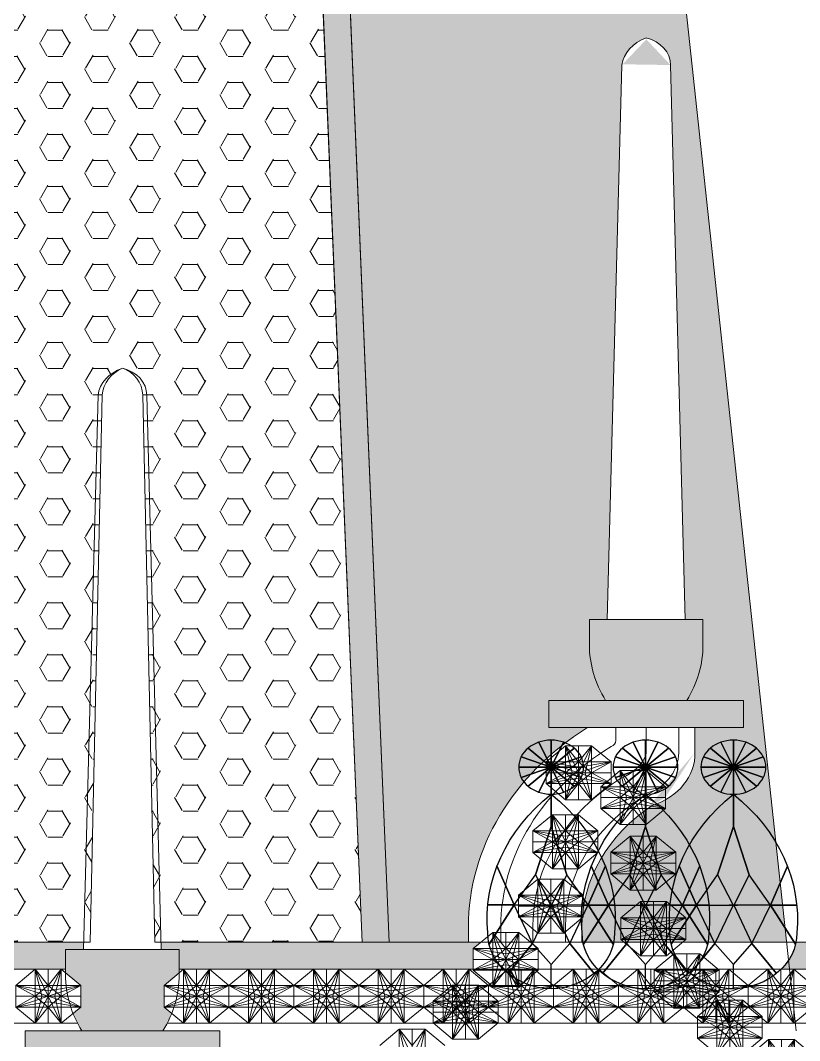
# Model space of a CAD drawing. Header units: inches. Extents: x 193287 to 241687, y 437648 to 550079.
# Drawn here: x 234440.2 to 234512.2, y 465411 to 465505.4 of the extents above; entities that cross this region are included whole.
import ezdxf

# ---------------------------------------------------------------- set-up
doc = ezdxf.new("R2010")
doc.units = ezdxf.units.IN
doc.header["$MEASUREMENT"] = 0
doc.linetypes.add('HIDDEN', pattern=[0.375, 0.25, -0.125])
doc.layers.add('CQ SPOT DETAIL DIMENSION', color=9, linetype='Continuous')
doc.layers.add('E-LITE-FIXT-NORM-CEILING', color=3, linetype='Continuous')

# ---------------------------------------------------------------- blocks, each defined once
blk = doc.blocks.new('CRYSTAL ALMOND')
at = {"color": 4}
for p, q in [((16643.04392548388, 3698.136794871885), (16650.69759413118, 3716.614385522109)), ((16650.69759413117, 3698.136794871885), (16643.04392548387, 3716.614385522109)), ((16650.69759413118, 3716.614385522109), (16643.04392548388, 3698.136794871885)), ((16643.04392548388, 3716.614385522107), (16650.69759413117, 3698.136794871882)), ((16646.87075980753, 3697.375590196999), (16646.87075980753, 3717.375590196996)), ((16646.87075980753, 3717.375590196996), (16646.87075980753, 3697.375590196999)), ((16639.79969199566, 3700.30452238513), (16653.94182761939, 3714.446658008861)), ((16653.94182761939, 3700.30452238513), (16639.79969199566, 3714.446658008861)), ((16653.9418276194, 3714.446658008863), (16639.79969199566, 3700.304522385133)), ((16639.79969199566, 3714.446658008863), (16653.94182761939, 3700.304522385132)), ((16637.63196448241, 3703.548755873348), (16656.10955513264, 3711.202424520648)), ((16656.10955513264, 3703.548755873345), (16637.63196448241, 3711.202424520647)), ((16656.10955513264, 3711.202424520646), (16637.63196448241, 3703.548755873344)), ((16637.63196448241, 3711.202424520648), (16656.10955513264, 3703.548755873346)), ((16636.87075980752, 3707.375590196996), (16656.87075980752, 3707.375590196996)), ((16656.87075980752, 3707.375590196996), (16636.87075980752, 3707.375590196996)), ((16627.19847976042, 3656.410555810113), (16648.12835971581, 3656.41055581011)), ((16666.54303985463, 3656.41055581011), (16645.61315989925, 3656.41055581011))]:
    blk.add_line(p, q, dxfattribs=at)
for points in [[(16646.87075980753, 3625.35748944595), (16646.87075980753, 3634.379865420907), (16641.13501732991, 3642.207152487384), (16635.47711062292, 3656.412236164359), (16630.17234510371, 3670.845049834504), (16635.47711062292, 3656.412236164359), (16642.00545440183, 3667.573356105111), (16646.87075980753, 3685.441208679175), (16646.87075980753, 3697.375590196993), (16646.87075980753, 3685.441208679175), (16642.00545440183, 3667.573356105111), (16646.75373299187, 3656.41055581011), (16641.13501732991, 3642.207152487384), (16633.58700076425, 3631.139002675256), (16641.13501732991, 3642.207152487384), (16635.47711062292, 3656.412236164359), (16627.73279780014, 3641.910013242532), (16635.47711062292, 3656.412236164359), (16627.19847976042, 3656.410555810113), (16646.75373299187, 3656.41055581011)], [(16646.87075980753, 3625.35748944595), (16646.87075980753, 3634.379865420907), (16652.60650228513, 3642.207152487384), (16658.26440899214, 3656.412236164357), (16663.56917451133, 3670.845049834504), (16658.26440899214, 3656.412236164357), (16651.73606521323, 3667.57335610511), (16646.87075980753, 3685.441208679175), (16646.87075980753, 3697.375590196993), (16646.87075980753, 3685.441208679175), (16651.73606521323, 3667.57335610511), (16646.98778662319, 3656.41055581011), (16652.60650228513, 3642.207152487384), (16660.1545188508, 3631.139002675254), (16652.60650228513, 3642.207152487384), (16658.26440899214, 3656.412236164357), (16666.00872181491, 3641.91001324253), (16658.26440899214, 3656.412236164357), (16666.54303985463, 3656.41055581011), (16646.98778662319, 3656.41055581011)]]:
    blk.add_lwpolyline(points, dxfattribs=at)
blk.add_circle((16646.87075980753, 3707.375590196996), 10, dxfattribs=at)
for centre, radius, start, end in [((16690.90522843881, 3651.250802662294), 63.76935355451035, 133.6718501951636, 184.618937128605), ((16602.83629117625, 3651.250802662295), 63.76935355451035, 355.3810628713922, 46.32814980483348), ((16647.91205246385, 3645.901307439538), 20.57019076600424, 179.4032131307408, 267.0983650391007), ((16645.8294671512, 3645.901307439538), 20.57019076600424, 272.9016349608965, 0.5967868692562939)]:
    blk.add_arc(centre, radius, start, end, dxfattribs=at)
blk = doc.blocks.new('OCTAGON')
at = {"color": 4, "lineweight": 0}
for p, q in [((-4.999999999974534, 12.5), (-4.999999999974534, -12.5)), ((-4.999999999978171, 12.49999999999772), (2.54659e-11, 5.000000000000452)), ((-4.999999999974534, 12.49999999999045), (-2.535666767445944, -1.3642e-12)), ((3.27418e-11, 0), (-4.999999999978171, 12.49999999999772)), ((2.54659e-11, 12.5), (2.54659e-11, -12.5)), ((5.000000000029104, 12.50000000000045), (2.91038e-11, 5.000000000000452)), ((2.54659e-11, 0), (5.000000000029104, 12.50000000000045)), ((5.000000000025464, 12.49999999999318), (2.535666767504153, 0)), ((5.000000000025464, 12.5), (5.000000000025464, -12.5)), ((-12.49999999997453, 5), (12.50000000002546, 5)), ((-12.49999999997817, 5.000000000007275), (-4.99999999998181, 0)), ((-12.49999999997089, 5.000000000003636), (2.18279e-11, 2.535666767471411)), ((1.81899e-11, -7.276000000000001e-12), (-12.49999999997817, 5.000000000007275)), ((12.50000000002183, 5.000000000003636), (2.91038e-11, 2.535666767471411)), ((3.27418e-11, -7.276000000000001e-12), (12.5000000000291, 5.000000000007275)), ((12.5000000000291, 5.000000000007275), (5.000000000032742, 0)), ((-12.49999999997453, 0), (12.50000000002546, 0)), ((1.81899e-11, 0), (-12.49999999998181, -5)), ((-4.999999999974534, -12.49999999999045), (-2.535666767445944, 1.3642e-12)), ((3.27418e-11, 0), (-4.999999999978171, -12.49999999999772)), ((2.54659e-11, 0), (5.000000000029104, -12.50000000000045)), ((3.27418e-11, 0), (12.50000000003274, -5)), ((5.000000000025464, -12.49999999999318), (2.535666767504153, 0)), ((-12.49999999998181, -5), (-4.99999999998181, -3.638e-12)), ((-12.49999999997453, -4.999999999996362), (1.81899e-11, -2.535666767478685)), ((12.50000000002546, -4.999999999996362), (3.27418e-11, -2.535666767478685)), ((12.50000000003274, -5), (5.000000000032742, -3.638e-12)), ((-12.49999999997453, -5), (12.50000000002546, -5)), ((-4.999999999978171, -12.49999999999772), (2.54659e-11, -5.000000000000452)), ((5.000000000029104, -12.50000000000045), (2.91038e-11, -5.000000000000452))]:
    blk.add_line(p, q, dxfattribs=at)
for points in [[(-4.999999999974534, 12.5), (5.000000000029104, 12.50000000000045), (12.50000000002546, 5), (12.50000000002546, -5), (5.000000000025464, -12.5), (-4.999999999970896, -12.49999999999954), (-12.49999999997453, -5), (-12.49999999997453, 5), (-4.999999999974534, 12.5)], [(-4.999999999974534, 1.3642e-12), (2.54659e-11, 4.999999999994996), (5.000000000032742, -3.638e-12), (2.54659e-11, -4.999999999994996), (-4.99999999998181, -3.638e-12)]]:
    blk.add_lwpolyline(points, dxfattribs=at)
blk = doc.blocks.new('COLIER5')
at = {"color": 4, "lineweight": 0}
for p, q in [((8546.489579552946, 3573.620221851984), (8552.489579552946, 3579.620221851985)), ((8552.489579552946, 3579.620221851985), (8552.489579552946, 3559.620221851985)), ((8552.489579552946, 3579.620221851985), (8560.489579552948, 3579.620221851985)), ((8552.489579552943, 3579.620221851982), (8556.489579552946, 3573.620221851984)), ((8552.489579552946, 3579.620221851976), (8554.46104613897, 3569.620221851983)), ((8556.489579552952, 3569.620221851984), (8552.489579552943, 3579.620221851982)), ((8556.489579552946, 3579.620221851985), (8556.489579552946, 3559.620221851985)), ((8560.489579552948, 3579.620221851985), (8556.489579552948, 3573.620221851984)), ((8556.489579552946, 3569.620221851984), (8560.489579552948, 3579.620221851985)), ((8560.489579552945, 3579.620221851978), (8558.518112966929, 3569.620221851984)), ((8560.489579552945, 3579.620221851985), (8560.489579552945, 3559.620221851985)), ((8560.489579552948, 3579.620221851985), (8566.489579552946, 3573.620221851984)), ((8546.489579552946, 3573.620221851984), (8566.489579552946, 3573.620221851984)), ((8546.489579552946, 3565.620221851985), (8546.489579552946, 3573.620221851984)), ((8546.489579552943, 3573.620221851989), (8552.489579552941, 3569.620221851984)), ((8546.489579552948, 3573.620221851988), (8556.489579552943, 3571.648755265961)), ((8556.489579552941, 3569.620221851978), (8546.489579552943, 3573.620221851989)), ((8552.489579552946, 3569.620221851985), (8556.489579552946, 3573.62022185198)), ((8566.489579552943, 3573.620221851988), (8556.489579552948, 3571.648755265961)), ((8556.489579552952, 3569.620221851978), (8566.489579552948, 3573.620221851989)), ((8556.489579552946, 3573.62022185198), (8560.48957955295, 3569.620221851983)), ((8566.489579552948, 3573.620221851989), (8560.48957955295, 3569.620221851984)), ((8566.489579552946, 3573.620221851984), (8566.489579552946, 3565.620221851985)), ((8546.489579552946, 3569.620221851984), (8566.489579552946, 3569.620221851984)), ((8546.489579552941, 3565.620221851985), (8552.489579552941, 3569.620221851983)), ((8556.489579552941, 3569.620221851984), (8546.489579552941, 3565.620221851985)), ((8552.489579552946, 3559.620221851992), (8554.46104613897, 3569.620221851985)), ((8556.489579552952, 3569.620221851984), (8552.489579552943, 3559.620221851986)), ((8556.489579552946, 3565.620221851988), (8552.489579552941, 3569.620221851983)), ((8556.489579552946, 3569.620221851984), (8560.489579552948, 3559.620221851985)), ((8556.489579552952, 3569.620221851984), (8566.489579552952, 3565.620221851985)), ((8560.48957955295, 3569.620221851983), (8556.489579552946, 3565.620221851988)), ((8560.489579552945, 3559.62022185199), (8558.518112966929, 3569.620221851984)), ((8566.489579552952, 3565.620221851985), (8560.48957955295, 3569.620221851983)), ((8546.489579552946, 3565.620221851987), (8556.489579552941, 3567.591688438002)), ((8546.489579552946, 3565.620221851985), (8566.489579552946, 3565.620221851985)), ((8552.48957955295, 3559.620221851985), (8546.489579552946, 3565.620221851985)), ((8552.489579552943, 3559.620221851986), (8556.489579552946, 3565.620221851985)), ((8566.489579552946, 3565.620221851987), (8556.489579552952, 3567.591688438002)), ((8560.489579552948, 3559.620221851985), (8556.489579552948, 3565.620221851985)), ((8566.489579552946, 3565.620221851985), (8560.489579552945, 3559.620221851985)), ((8560.489579552945, 3559.620221851985), (8552.48957955295, 3559.620221851985)), ((8542.425610505928, 3548.092956996685), (8548.42561050593, 3554.092956996686)), ((8548.42561050593, 3554.092956996686), (8548.42561050593, 3534.092956996686)), ((8548.42561050593, 3554.092956996686), (8556.425610505934, 3554.092956996686)), ((8548.425610505928, 3554.092956996683), (8552.425610505932, 3548.092956996685)), ((8548.42561050593, 3554.092956996678), (8550.397077091955, 3544.092956996684)), ((8552.425610505938, 3544.092956996685), (8548.425610505928, 3554.092956996683)), ((8552.425610505932, 3554.092956996686), (8552.425610505932, 3534.092956996686)), ((8556.425610505934, 3554.092956996686), (8552.425610505932, 3548.092956996685)), ((8552.425610505932, 3544.092956996685), (8556.425610505934, 3554.092956996686)), ((8556.425610505932, 3554.092956996679), (8554.454143919915, 3544.092956996685)), ((8556.425610505932, 3554.092956996686), (8556.425610505932, 3534.092956996686)), ((8556.425610505934, 3554.092956996686), (8562.425610505932, 3548.092956996685)), ((8542.425610505928, 3548.092956996685), (8562.425610505932, 3548.092956996685)), ((8542.425610505928, 3540.092956996686), (8542.425610505928, 3548.092956996685)), ((8542.425610505928, 3548.092956996691), (8548.425610505928, 3544.092956996685)), ((8542.425610505936, 3548.092956996689), (8552.425610505927, 3546.121490410663)), ((8552.425610505927, 3544.092956996679), (8542.425610505928, 3548.092956996691)), ((8548.42561050593, 3544.092956996685), (8552.425610505932, 3548.092956996681)), ((8562.425610505928, 3548.092956996689), (8552.425610505932, 3546.121490410663)), ((8552.425610505938, 3544.092956996679), (8562.425610505934, 3548.092956996691)), ((8552.425610505932, 3548.092956996681), (8556.425610505938, 3544.092956996684)), ((8562.425610505934, 3548.092956996691), (8556.425610505938, 3544.092956996685)), ((8562.425610505932, 3548.092956996685), (8562.425610505932, 3540.092956996686)), ((8542.425610505928, 3544.092956996685), (8562.425610505932, 3544.092956996685)), ((8542.425610505928, 3540.092956996686), (8548.425610505928, 3544.092956996684)), ((8552.425610505927, 3544.092956996685), (8542.425610505928, 3540.092956996686)), ((8548.42561050593, 3534.092956996693), (8550.397077091955, 3544.092956996685)), ((8552.425610505938, 3544.092956996685), (8548.425610505928, 3534.092956996687)), ((8552.425610505932, 3540.092956996689), (8548.425610505928, 3544.092956996684)), ((8552.425610505932, 3544.092956996685), (8556.425610505934, 3534.092956996686)), ((8552.425610505938, 3544.092956996685), (8562.425610505938, 3540.092956996686)), ((8556.425610505938, 3544.092956996684), (8552.425610505932, 3540.092956996689)), ((8556.425610505932, 3534.092956996691), (8554.454143919915, 3544.092956996685)), ((8562.425610505938, 3540.092956996686), (8556.425610505938, 3544.092956996684)), ((8542.425610505928, 3540.092956996689), (8552.425610505927, 3542.064423582702)), ((8542.425610505928, 3540.092956996686), (8562.425610505932, 3540.092956996686)), ((8548.425610505936, 3534.092956996686), (8542.425610505928, 3540.092956996686)), ((8548.425610505928, 3534.092956996687), (8552.425610505932, 3540.092956996686)), ((8562.425610505932, 3540.092956996689), (8552.425610505938, 3542.064423582702)), ((8556.425610505934, 3534.092956996686), (8552.425610505932, 3540.092956996686)), ((8562.425610505932, 3540.092956996686), (8556.425610505932, 3534.092956996686)), ((8556.425610505932, 3534.092956996686), (8548.425610505936, 3534.092956996686)), ((8543.915146772364, 3530.291927556441), (8537.915146772366, 3524.291927556441)), ((8543.915146772366, 3530.291927556441), (8543.915146772366, 3510.291927556443)), ((8551.915146772364, 3530.291927556441), (8543.915146772364, 3530.291927556441)), ((8543.915146772364, 3530.291927556441), (8547.915146772362, 3524.291927556441)), ((8543.915146772366, 3530.291927556437), (8545.886613358383, 3520.291927556441)), ((8547.915146772366, 3520.291927556441), (8543.915146772364, 3530.291927556441)), ((8547.915146772366, 3530.291927556441), (8547.915146772366, 3510.291927556443)), ((8551.915146772368, 3530.291927556439), (8547.915146772366, 3524.291927556441)), ((8547.91514677236, 3520.291927556441), (8551.915146772368, 3530.291927556439)), ((8551.915146772364, 3530.291927556433), (8549.943680186341, 3520.291927556441)), ((8551.915146772364, 3530.291927556441), (8551.915146772364, 3510.291927556443)), ((8557.915146772364, 3524.291927556441), (8551.915146772364, 3530.291927556441)), ((8557.915146772364, 3524.291927556441), (8537.915146772366, 3524.291927556441)), ((8537.915146772366, 3524.291927556441), (8537.915146772366, 3516.291927556441)), ((8537.915146772364, 3524.291927556447), (8543.91514677236, 3520.291927556441)), ((8537.915146772368, 3524.291927556444), (8547.915146772362, 3522.320460970418)), ((8547.91514677236, 3520.291927556435), (8537.915146772364, 3524.291927556447)), ((8547.915146772366, 3524.291927556439), (8543.91514677236, 3520.291927556439)), ((8557.915146772362, 3524.291927556444), (8547.915146772368, 3522.320460970418)), ((8547.915146772371, 3520.291927556435), (8557.915146772368, 3524.291927556447)), ((8551.915146772364, 3520.291927556443), (8547.915146772366, 3524.291927556439)), ((8557.915146772368, 3524.291927556447), (8551.915146772371, 3520.291927556441)), ((8557.915146772364, 3516.291927556441), (8557.915146772364, 3524.291927556441)), ((8557.915146772364, 3520.291927556441), (8537.915146772366, 3520.291927556441)), ((8537.91514677236, 3516.291927556441), (8543.91514677236, 3520.291927556439)), ((8547.91514677236, 3520.291927556441), (8537.91514677236, 3516.291927556441)), ((8537.915146772366, 3516.291927556445), (8547.91514677236, 3518.263394142458)), ((8543.915146772366, 3510.291927556448), (8545.886613358383, 3520.291927556441)), ((8547.915146772366, 3520.291927556441), (8543.915146772364, 3510.291927556443)), ((8543.91514677236, 3520.291927556439), (8547.915146772366, 3516.291927556448)), ((8547.91514677236, 3520.291927556441), (8551.915146772368, 3510.291927556444)), ((8547.915146772371, 3520.291927556441), (8557.915146772371, 3516.291927556441)), ((8547.915146772366, 3516.291927556448), (8551.915146772371, 3520.291927556439)), ((8557.915146772364, 3516.291927556445), (8547.915146772371, 3518.263394142458)), ((8551.915146772364, 3510.29192755645), (8549.943680186341, 3520.291927556443)), ((8557.915146772371, 3516.291927556441), (8551.915146772371, 3520.291927556439)), ((8557.915146772364, 3516.291927556441), (8537.915146772366, 3516.291927556441)), ((8537.915146772366, 3516.291927556441), (8543.915146772366, 3510.291927556443)), ((8543.915146772364, 3510.291927556443), (8547.915146772362, 3516.291927556441)), ((8551.915146772368, 3510.291927556444), (8547.915146772366, 3516.291927556441)), ((8551.915146772364, 3510.291927556443), (8557.915146772364, 3516.291927556441)), ((8530.025442503393, 3510.578296859068), (8524.025442503395, 3504.578296859068)), ((8530.025442503393, 3510.578296859068), (8530.025442503393, 3490.578296859069)), ((8538.025442503393, 3510.578296859068), (8530.025442503393, 3510.578296859068)), ((8530.025442503393, 3510.578296859068), (8534.02544250339, 3504.578296859068)), ((8530.025442503393, 3510.578296859062), (8531.996909089412, 3500.578296859068)), ((8534.025442503395, 3500.578296859068), (8530.025442503393, 3510.578296859068)), ((8534.025442503395, 3510.578296859068), (8534.025442503395, 3490.578296859069)), ((8538.025442503396, 3510.578296859066), (8534.025442503395, 3504.578296859068)), ((8534.02544250339, 3500.578296859068), (8538.025442503396, 3510.578296859066)), ((8538.025442503393, 3510.578296859061), (8536.05397591737, 3500.578296859067)), ((8538.025442503393, 3510.578296859068), (8538.025442503393, 3490.578296859069)), ((8544.025442503393, 3504.578296859068), (8538.025442503393, 3510.578296859068)), ((8543.915146772366, 3510.291927556443), (8551.915146772364, 3510.291927556443)), ((8544.025442503393, 3504.578296859068), (8524.025442503395, 3504.578296859068)), ((8524.025442503395, 3504.578296859068), (8524.025442503395, 3496.578296859068)), ((8524.025442503393, 3504.578296859075), (8530.025442503393, 3500.578296859068)), ((8524.025442503396, 3504.578296859071), (8534.02544250339, 3502.606830273045)), ((8534.02544250339, 3500.578296859063), (8524.025442503393, 3504.578296859075)), ((8534.025442503395, 3504.578296859064), (8530.025442503393, 3500.578296859065)), ((8544.02544250339, 3504.578296859071), (8534.025442503396, 3502.606830273045)), ((8534.0254425034, 3500.578296859063), (8544.025442503396, 3504.578296859075)), ((8538.025442503393, 3500.57829685907), (8534.025442503395, 3504.578296859064)), ((8544.025442503396, 3504.578296859075), (8538.0254425034, 3500.578296859068)), ((8544.025442503393, 3496.578296859068), (8544.025442503393, 3504.578296859068)), ((8544.025442503393, 3500.578296859068), (8524.025442503395, 3500.578296859068)), ((8524.025442503393, 3496.578296859068), (8530.025442503393, 3500.578296859065)), ((8534.02544250339, 3500.578296859068), (8524.025442503393, 3496.578296859068)), ((8530.025442503393, 3490.578296859074), (8531.996909089412, 3500.578296859068)), ((8534.025442503395, 3500.578296859068), (8530.025442503393, 3490.578296859068)), ((8530.025442503393, 3500.578296859065), (8534.025442503395, 3496.578296859072)), ((8534.02544250339, 3500.578296859068), (8538.025442503396, 3490.57829685907)), ((8534.0254425034, 3500.578296859068), (8544.0254425034, 3496.578296859068)), ((8534.025442503395, 3496.578296859072), (8538.0254425034, 3500.578296859065)), ((8538.025442503393, 3490.578296859077), (8536.05397591737, 3500.57829685907)), ((8544.0254425034, 3496.578296859068), (8538.0254425034, 3500.578296859065)), ((8524.025442503395, 3496.578296859071), (8534.02544250339, 3498.549763445085)), ((8544.025442503393, 3496.578296859068), (8524.025442503395, 3496.578296859068)), ((8524.025442503395, 3496.578296859068), (8530.025442503393, 3490.578296859069)), ((8530.025442503393, 3490.578296859068), (8534.02544250339, 3496.578296859068)), ((8544.025442503393, 3496.578296859071), (8534.0254425034, 3498.549763445085)), ((8538.025442503396, 3490.57829685907), (8534.025442503395, 3496.578296859068)), ((8538.02544250339, 3490.578296859069), (8544.025442503393, 3496.578296859068)), ((8517.676281883683, 3491.096482061291), (8511.676281883687, 3485.096482061293)), ((8517.676281883687, 3491.096482061291), (8517.676281883687, 3471.096482061291)), ((8525.676281883687, 3491.096482061291), (8517.676281883683, 3491.096482061291)), ((8517.676281883683, 3491.096482061291), (8521.676281883683, 3485.096482061293)), ((8517.676281883687, 3491.096482061286), (8519.647748469704, 3481.096482061293)), ((8521.676281883687, 3481.096482061293), (8517.676281883683, 3491.096482061291)), ((8521.676281883687, 3491.096482061291), (8521.676281883687, 3471.096482061291)), ((8525.676281883687, 3491.096482061289), (8521.676281883687, 3485.096482061293)), ((8521.67628188368, 3481.096482061293), (8525.676281883687, 3491.096482061289)), ((8525.676281883687, 3491.096482061283), (8523.704815297664, 3481.09648206129)), ((8525.676281883687, 3491.096482061291), (8525.676281883687, 3471.096482061291)), ((8531.676281883685, 3485.096482061293), (8525.676281883687, 3491.096482061291)), ((8530.025442503393, 3490.578296859069), (8538.02544250339, 3490.578296859069)), ((8531.676281883685, 3485.096482061293), (8511.676281883687, 3485.096482061293)), ((8511.676281883687, 3485.096482061293), (8511.676281883687, 3477.096482061291)), ((8511.676281883685, 3485.096482061297), (8517.676281883681, 3481.096482061293)), ((8511.67628188369, 3485.096482061294), (8521.676281883683, 3483.12501547527)), ((8521.67628188368, 3481.096482061285), (8511.676281883685, 3485.096482061297)), ((8521.676281883687, 3485.096482061287), (8517.676281883681, 3481.096482061289)), ((8531.676281883683, 3485.096482061294), (8521.676281883689, 3483.12501547527)), ((8521.67628188369, 3481.096482061285), (8531.676281883687, 3485.096482061297)), ((8525.676281883687, 3481.096482061293), (8521.676281883687, 3485.096482061287)), ((8531.676281883687, 3485.096482061297), (8525.67628188369, 3481.096482061293)), ((8531.676281883685, 3477.096482061291), (8531.676281883685, 3485.096482061293)), ((8531.676281883685, 3481.096482061293), (8511.676281883687, 3481.096482061293)), ((8511.676281883681, 3477.096482061291), (8517.676281883681, 3481.096482061289)), ((8521.67628188368, 3481.096482061293), (8511.676281883681, 3477.096482061291)), ((8517.676281883687, 3471.096482061297), (8519.647748469704, 3481.096482061293)), ((8521.676281883687, 3481.096482061293), (8517.676281883683, 3471.096482061291)), ((8517.676281883681, 3481.096482061289), (8521.676281883687, 3477.096482061295)), ((8521.67628188368, 3481.096482061293), (8525.676281883687, 3471.096482061295)), ((8521.67628188369, 3481.096482061293), (8531.67628188369, 3477.096482061291)), ((8521.676281883687, 3477.096482061295), (8525.67628188369, 3481.096482061289)), ((8525.676281883687, 3471.096482061299), (8523.704815297664, 3481.096482061293)), ((8531.67628188369, 3477.096482061291), (8525.67628188369, 3481.096482061289)), ((8511.676281883687, 3477.096482061295), (8521.67628188368, 3479.067948647308)), ((8531.676281883685, 3477.096482061291), (8511.676281883687, 3477.096482061291)), ((8511.676281883687, 3477.096482061291), (8517.676281883687, 3471.096482061291)), ((8517.676281883683, 3471.096482061291), (8521.676281883683, 3477.096482061291)), ((8531.676281883685, 3477.096482061295), (8521.67628188369, 3479.067948647308)), ((8525.676281883687, 3471.096482061295), (8521.676281883687, 3477.096482061291)), ((8525.676281883683, 3471.096482061292), (8531.676281883685, 3477.096482061291)), ((8501.234694900357, 3474.737489662619), (8495.234694900359, 3468.737489662619)), ((8501.234694900359, 3474.737489662619), (8501.234694900359, 3454.737489662619)), ((8509.234694900357, 3474.737489662619), (8501.234694900357, 3474.737489662619)), ((8501.234694900357, 3474.737489662619), (8505.234694900355, 3468.737489662619)), ((8501.234694900359, 3474.737489662613), (8503.206161486374, 3464.737489662619)), ((8505.234694900359, 3464.737489662619), (8501.234694900357, 3474.737489662619)), ((8505.234694900359, 3474.737489662619), (8505.234694900359, 3454.737489662619)), ((8509.234694900357, 3474.737489662617), (8505.234694900359, 3468.737489662619)), ((8505.234694900351, 3464.737489662619), (8509.234694900357, 3474.737489662617)), ((8509.234694900357, 3474.737489662611), (8507.263228314336, 3464.737489662618)), ((8509.234694900357, 3474.737489662619), (8509.234694900357, 3454.737489662619)), ((8515.234694900355, 3468.737489662619), (8509.234694900357, 3474.737489662619)), ((8517.676281883687, 3471.096482061291), (8525.676281883683, 3471.096482061292))]:
    blk.add_line(p, q, dxfattribs=at)
blk = doc.blocks.new('COLIER4')
at = {"color": 4, "lineweight": 0}
for p, q in [((8122.635369488113, 3313.727968507738), (8116.635369488116, 3307.727968507737)), ((8122.635369488116, 3313.727968507737), (8122.635369488116, 3293.727968507738)), ((8130.635369488116, 3313.727968507737), (8122.635369488113, 3313.727968507738)), ((8122.635369488113, 3313.727968507738), (8126.635369488113, 3307.727968507737)), ((8122.635369488116, 3313.727968507732), (8124.606836074135, 3303.727968507737)), ((8126.635369488117, 3303.727968507737), (8122.635369488113, 3313.727968507738)), ((8126.635369488117, 3313.727968507737), (8126.635369488117, 3293.727968507738)), ((8130.635369488119, 3313.727968507735), (8126.635369488117, 3307.727968507737)), ((8126.635369488112, 3303.727968507737), (8130.635369488119, 3313.727968507735)), ((8130.635369488116, 3313.72796850773), (8128.663902902094, 3303.727968507736)), ((8130.635369488116, 3313.727968507737), (8130.635369488116, 3293.727968507738)), ((8136.635369488116, 3307.727968507737), (8130.635369488116, 3313.727968507737)), ((8136.635369488116, 3307.727968507737), (8116.635369488116, 3307.727968507737)), ((8116.635369488116, 3307.727968507737), (8116.635369488116, 3299.727968507738)), ((8116.635369488113, 3307.727968507743), (8122.635369488113, 3303.727968507737)), ((8116.63536948812, 3307.72796850774), (8126.635369488113, 3305.756501921714)), ((8126.635369488112, 3303.727968507732), (8116.635369488113, 3307.727968507743)), ((8126.635369488117, 3307.727968507734), (8122.635369488113, 3303.727968507735)), ((8136.635369488114, 3307.72796850774), (8126.63536948812, 3305.756501921714)), ((8126.635369488123, 3303.727968507732), (8136.63536948812, 3307.727968507743)), ((8130.635369488116, 3303.72796850774), (8126.635369488117, 3307.727968507734)), ((8136.63536948812, 3307.727968507743), (8130.635369488123, 3303.727968507737)), ((8136.635369488116, 3299.727968507738), (8136.635369488116, 3307.727968507737)), ((8136.635369488116, 3303.727968507737), (8116.635369488116, 3303.727968507737)), ((8116.635369488113, 3299.727968507738), (8122.635369488113, 3303.727968507735)), ((8126.635369488112, 3303.727968507737), (8116.635369488113, 3299.727968507738)), ((8116.635369488116, 3299.727968507741), (8126.635369488112, 3301.699435093754)), ((8122.635369488116, 3293.727968507744), (8124.606836074135, 3303.727968507737)), ((8126.635369488117, 3303.727968507737), (8122.635369488113, 3293.727968507737)), ((8122.635369488113, 3303.727968507735), (8126.635369488117, 3299.727968507741)), ((8126.635369488112, 3303.727968507737), (8130.635369488119, 3293.72796850774)), ((8126.635369488123, 3303.727968507737), (8136.635369488123, 3299.727968507738)), ((8126.635369488117, 3299.727968507741), (8130.635369488123, 3303.727968507735)), ((8136.635369488116, 3299.727968507741), (8126.635369488123, 3301.699435093754)), ((8130.635369488116, 3293.727968507746), (8128.663902902094, 3303.72796850774)), ((8136.635369488123, 3299.727968507738), (8130.635369488123, 3303.727968507735)), ((8136.635369488116, 3299.727968507738), (8116.635369488116, 3299.727968507738)), ((8116.635369488116, 3299.727968507738), (8122.635369488116, 3293.727968507738)), ((8122.635369488113, 3293.727968507737), (8126.635369488113, 3299.727968507737)), ((8130.635369488119, 3293.72796850774), (8126.635369488117, 3299.727968507737)), ((8130.635369488114, 3293.727968507738), (8136.635369488116, 3299.727968507738)), ((8122.635369488116, 3293.727968507738), (8130.635369488114, 3293.727968507738)), ((8119.507125325277, 3289.505051814184), (8113.507125325281, 3283.505051814183)), ((8119.507125325284, 3289.505051814183), (8119.507125325284, 3269.505051814184)), ((8127.507125325282, 3289.505051814183), (8119.507125325277, 3289.505051814184)), ((8119.507125325277, 3289.505051814184), (8123.50712532528, 3283.505051814183)), ((8119.507125325284, 3289.505051814177), (8121.478591911296, 3279.505051814183)), ((8123.507125325282, 3279.505051814183), (8119.507125325277, 3289.505051814184)), ((8123.507125325282, 3289.505051814183), (8123.507125325282, 3269.505051814184)), ((8127.507125325285, 3289.505051814181), (8123.507125325282, 3283.505051814183)), ((8123.507125325274, 3279.505051814183), (8127.507125325285, 3289.505051814181)), ((8127.507125325282, 3289.505051814175), (8125.535658739259, 3279.505051814183)), ((8127.507125325282, 3289.505051814183), (8127.507125325282, 3269.505051814184)), ((8133.507125325282, 3283.505051814183), (8127.507125325282, 3289.505051814183)), ((8133.507125325282, 3283.505051814183), (8113.507125325281, 3283.505051814183)), ((8113.507125325281, 3283.505051814183), (8113.507125325281, 3275.505051814184)), ((8113.507125325281, 3283.505051814189), (8119.507125325275, 3279.505051814183)), ((8113.507125325285, 3283.505051814187), (8123.50712532528, 3281.533585228161)), ((8123.507125325274, 3279.505051814178), (8113.507125325281, 3283.505051814189)), ((8123.507125325282, 3283.505051814179), (8119.507125325275, 3279.505051814182)), ((8133.507125325278, 3283.505051814187), (8123.507125325285, 3281.533585228161)), ((8123.507125325287, 3279.505051814178), (8133.507125325285, 3283.505051814189)), ((8127.507125325282, 3279.505051814184), (8123.507125325282, 3283.505051814179)), ((8133.507125325285, 3283.505051814189), (8127.507125325287, 3279.505051814183)), ((8133.507125325282, 3275.505051814184), (8133.507125325282, 3283.505051814183)), ((8133.507125325282, 3279.505051814183), (8113.507125325281, 3279.505051814183)), ((8113.507125325275, 3275.505051814184), (8119.507125325275, 3279.505051814182)), ((8123.507125325274, 3279.505051814183), (8113.507125325275, 3275.505051814184)), ((8119.507125325284, 3269.505051814189), (8121.478591911296, 3279.505051814183)), ((8123.507125325282, 3279.505051814183), (8119.507125325277, 3269.505051814184)), ((8119.507125325275, 3279.505051814182), (8123.507125325282, 3275.505051814189)), ((8123.507125325274, 3279.505051814183), (8127.507125325285, 3269.505051814185)), ((8123.507125325287, 3279.505051814183), (8133.507125325287, 3275.505051814184)), ((8123.507125325282, 3275.505051814189), (8127.507125325287, 3279.505051814182)), ((8127.507125325282, 3269.505051814192), (8125.535658739259, 3279.505051814184)), ((8133.507125325287, 3275.505051814184), (8127.507125325287, 3279.505051814182)), ((8113.507125325281, 3275.505051814187), (8123.507125325274, 3277.476518400201)), ((8133.507125325282, 3275.505051814187), (8123.507125325287, 3277.476518400201)), ((8133.507125325282, 3275.505051814184), (8113.507125325281, 3275.505051814184)), ((8113.507125325281, 3275.505051814184), (8119.507125325284, 3269.505051814184)), ((8119.507125325277, 3269.505051814184), (8123.50712532528, 3275.505051814184)), ((8127.507125325285, 3269.505051814185), (8123.507125325282, 3275.505051814184)), ((8127.507125325278, 3269.505051814184), (8133.507125325282, 3275.505051814184)), ((8119.507125325284, 3269.505051814184), (8127.507125325278, 3269.505051814184)), ((8116.386729064027, 3265.276728678718), (8110.386729064029, 3259.276728678719)), ((8116.386729064029, 3265.276728678717), (8116.386729064029, 3245.27672867872)), ((8124.386729064031, 3265.276728678717), (8116.386729064027, 3265.276728678718)), ((8116.386729064027, 3265.276728678718), (8120.386729064028, 3259.276728678719)), ((8116.386729064029, 3265.276728678712), (8118.358195650047, 3255.276728678719)), ((8120.386729064032, 3255.276728678719), (8116.386729064027, 3265.276728678718)), ((8120.386729064032, 3265.276728678717), (8120.386729064032, 3245.27672867872)), ((8124.386729064033, 3265.276728678716), (8120.386729064032, 3259.276728678719)), ((8120.386729064025, 3255.276728678719), (8124.386729064033, 3265.276728678716)), ((8124.386729064031, 3265.27672867871), (8122.415262478009, 3255.276728678719)), ((8124.386729064031, 3265.276728678717), (8124.386729064031, 3245.27672867872)), ((8130.386729064031, 3259.276728678719), (8124.386729064031, 3265.276728678717)), ((8130.386729064031, 3259.276728678719), (8110.386729064029, 3259.276728678719)), ((8110.386729064029, 3259.276728678719), (8110.386729064029, 3251.276728678719)), ((8110.386729064028, 3259.276728678724), (8116.386729064025, 3255.276728678719)), ((8110.386729064035, 3259.276728678721), (8120.386729064028, 3257.305262092695)), ((8120.386729064025, 3255.276728678712), (8110.386729064028, 3259.276728678724)), ((8120.386729064032, 3259.276728678714), (8116.386729064025, 3255.276728678715)), ((8130.386729064028, 3259.276728678721), (8120.386729064033, 3257.305262092695)), ((8120.386729064035, 3255.276728678712), (8130.386729064033, 3259.276728678724)), ((8124.386729064031, 3255.276728678719), (8120.386729064032, 3259.276728678714)), ((8130.386729064033, 3259.276728678724), (8124.386729064036, 3255.276728678719)), ((8130.386729064031, 3251.276728678719), (8130.386729064031, 3259.276728678719)), ((8130.386729064031, 3255.276728678719), (8110.386729064029, 3255.276728678719)), ((8110.386729064025, 3251.276728678719), (8116.386729064025, 3255.276728678715)), ((8120.386729064025, 3255.276728678719), (8110.386729064025, 3251.276728678719)), ((8116.386729064029, 3245.276728678724), (8118.358195650047, 3255.276728678719)), ((8120.386729064032, 3255.276728678719), (8116.386729064027, 3245.27672867872)), ((8116.386729064025, 3255.276728678715), (8120.386729064032, 3251.276728678722)), ((8120.386729064025, 3255.276728678719), (8124.386729064033, 3245.27672867872)), ((8120.386729064035, 3255.276728678719), (8130.386729064036, 3251.276728678719)), ((8120.386729064032, 3251.276728678722), (8124.386729064036, 3255.276728678715)), ((8124.386729064031, 3245.276728678727), (8122.415262478009, 3255.276728678719)), ((8130.386729064036, 3251.276728678719), (8124.386729064036, 3255.276728678715)), ((8110.386729064029, 3251.276728678721), (8120.386729064025, 3253.248195264735)), ((8130.386729064031, 3251.276728678719), (8110.386729064029, 3251.276728678719)), ((8110.386729064029, 3251.276728678719), (8116.386729064029, 3245.27672867872)), ((8116.386729064027, 3245.27672867872), (8120.386729064028, 3251.276728678719)), ((8130.386729064031, 3251.276728678721), (8120.386729064035, 3253.248195264735)), ((8124.386729064033, 3245.27672867872), (8120.386729064032, 3251.276728678719)), ((8124.386729064028, 3245.27672867872), (8130.386729064031, 3251.276728678719)), ((8106.134290010022, 3245.930463578186), (8100.134290010024, 3239.930463578185)), ((8106.134290010024, 3245.930463578186), (8106.134290010024, 3225.930463578187)), ((8114.134290010024, 3245.930463578186), (8106.134290010022, 3245.930463578186)), ((8106.134290010022, 3245.930463578186), (8110.134290010021, 3239.930463578186)), ((8106.134290010024, 3245.93046357818), (8108.105756596041, 3235.930463578186)), ((8110.134290010024, 3235.930463578186), (8106.134290010022, 3245.930463578186)), ((8110.134290010024, 3245.930463578186), (8110.134290010024, 3225.930463578187)), ((8114.134290010025, 3245.930463578183), (8110.134290010024, 3239.930463578186)), ((8110.134290010018, 3235.930463578186), (8114.134290010025, 3245.930463578183)), ((8114.134290010024, 3245.930463578178), (8112.162823424001, 3235.930463578185)), ((8114.134290010024, 3245.930463578186), (8114.134290010024, 3225.930463578187)), ((8120.134290010024, 3239.930463578185), (8114.134290010024, 3245.930463578186)), ((8116.386729064029, 3245.27672867872), (8124.386729064028, 3245.27672867872)), ((8120.134290010024, 3239.930463578185), (8100.134290010024, 3239.930463578185)), ((8100.134290010024, 3239.930463578185), (8100.134290010024, 3231.930463578186)), ((8100.134290010021, 3239.930463578192), (8106.134290010016, 3235.930463578186)), ((8100.134290010027, 3239.930463578189), (8110.134290010021, 3237.958996992163)), ((8110.134290010018, 3235.93046357818), (8100.134290010021, 3239.930463578192)), ((8110.134290010024, 3239.930463578182), (8106.134290010016, 3235.930463578184)), ((8120.134290010021, 3239.930463578189), (8110.134290010028, 3237.958996992163)), ((8110.134290010028, 3235.93046357818), (8120.134290010025, 3239.930463578192)), ((8114.134290010024, 3235.930463578188), (8110.134290010024, 3239.930463578182)), ((8120.134290010025, 3239.930463578192), (8114.134290010029, 3235.930463578186)), ((8120.134290010024, 3231.930463578186), (8120.134290010024, 3239.930463578185)), ((8120.134290010024, 3235.930463578186), (8100.134290010024, 3235.930463578186)), ((8100.134290010016, 3231.930463578186), (8106.134290010016, 3235.930463578184)), ((8110.134290010018, 3235.930463578186), (8100.134290010016, 3231.930463578186)), ((8106.134290010024, 3225.930463578193), (8108.105756596041, 3235.930463578186)), ((8110.134290010024, 3235.930463578186), (8106.134290010022, 3225.930463578186)), ((8106.134290010016, 3235.930463578184), (8110.134290010024, 3231.930463578191)), ((8110.134290010018, 3235.930463578186), (8114.134290010025, 3225.930463578188)), ((8110.134290010028, 3235.930463578186), (8120.134290010028, 3231.930463578186)), ((8110.134290010024, 3231.930463578191), (8114.134290010029, 3235.930463578184)), ((8114.134290010024, 3225.930463578194), (8112.162823424001, 3235.930463578188)), ((8120.134290010028, 3231.930463578186), (8114.134290010029, 3235.930463578184)), ((8100.134290010024, 3231.930463578189), (8110.134290010018, 3233.901930164203)), ((8120.134290010024, 3231.930463578186), (8100.134290010024, 3231.930463578186)), ((8100.134290010024, 3231.930463578186), (8106.134290010024, 3225.930463578187)), ((8106.134290010022, 3225.930463578186), (8110.134290010021, 3231.930463578186)), ((8120.134290010024, 3231.930463578189), (8110.134290010028, 3233.901930164203)), ((8114.134290010025, 3225.930463578188), (8110.134290010024, 3231.930463578186)), ((8114.13429001002, 3225.930463578187), (8120.134290010024, 3231.930463578186)), ((8092.845238180171, 3228.79398586225), (8086.845238180172, 3222.793985862251)), ((8092.845238180172, 3228.79398586225), (8092.845238180172, 3208.79398586225)), ((8100.845238180174, 3228.79398586225), (8092.845238180171, 3228.79398586225)), ((8092.845238180171, 3228.79398586225), (8096.845238180171, 3222.793985862251)), ((8092.845238180172, 3228.793985862245), (8094.81670476619, 3218.793985862251)), ((8096.845238180174, 3218.793985862251), (8092.845238180171, 3228.79398586225)), ((8096.845238180174, 3228.79398586225), (8096.845238180174, 3208.79398586225)), ((8100.845238180174, 3228.793985862248), (8096.845238180174, 3222.793985862251)), ((8096.845238180167, 3218.793985862251), (8100.845238180174, 3228.793985862248)), ((8100.845238180174, 3228.793985862242), (8098.873771594151, 3218.793985862249)), ((8100.845238180174, 3228.79398586225), (8100.845238180174, 3208.79398586225)), ((8106.845238180174, 3222.793985862251), (8100.845238180174, 3228.79398586225)), ((8106.134290010024, 3225.930463578187), (8114.13429001002, 3225.930463578187)), ((8106.845238180174, 3222.793985862251), (8086.845238180172, 3222.793985862251)), ((8086.845238180172, 3222.793985862251), (8086.845238180172, 3214.793985862251)), ((8086.845238180171, 3222.793985862256), (8092.845238180167, 3218.793985862251)), ((8086.845238180175, 3222.793985862253), (8096.845238180171, 3220.822519276228)), ((8096.845238180167, 3218.793985862244), (8086.845238180171, 3222.793985862256)), ((8096.845238180174, 3222.793985862246), (8092.845238180167, 3218.793985862248)), ((8106.845238180171, 3222.793985862253), (8096.845238180177, 3220.822519276228)), ((8096.84523818018, 3218.793985862244), (8106.845238180174, 3222.793985862256)), ((8100.845238180174, 3218.793985862252), (8096.845238180174, 3222.793985862246)), ((8106.845238180174, 3222.793985862256), (8100.84523818018, 3218.793985862251)), ((8106.845238180174, 3214.793985862251), (8106.845238180174, 3222.793985862251)), ((8106.845238180174, 3218.793985862251), (8086.845238180172, 3218.793985862251)), ((8086.845238180167, 3214.793985862251), (8092.845238180167, 3218.793985862248)), ((8096.845238180167, 3218.793985862251), (8086.845238180167, 3214.793985862251)), ((8086.845238180172, 3214.793985862254), (8096.845238180167, 3216.765452448267)), ((8092.845238180172, 3208.793985862256), (8094.81670476619, 3218.793985862251)), ((8096.845238180174, 3218.793985862251), (8092.845238180171, 3208.79398586225)), ((8092.845238180167, 3218.793985862248), (8096.845238180174, 3214.793985862254)), ((8096.845238180167, 3218.793985862251), (8100.845238180174, 3208.793985862253)), ((8096.84523818018, 3218.793985862251), (8106.845238180181, 3214.793985862251)), ((8096.845238180174, 3214.793985862254), (8100.84523818018, 3218.793985862248)), ((8106.845238180174, 3214.793985862254), (8096.84523818018, 3216.765452448267)), ((8100.845238180174, 3208.793985862259), (8098.873771594151, 3218.793985862252)), ((8106.845238180181, 3214.793985862251), (8100.84523818018, 3218.793985862248)), ((8076.912467266254, 3214.241767172228), (8070.912467266258, 3208.241767172228)), ((8076.912467266257, 3214.241767172227), (8076.912467266257, 3194.241767172228)), ((8084.912467266256, 3214.241767172227), (8076.912467266254, 3214.241767172228)), ((8076.912467266254, 3214.241767172228), (8080.912467266253, 3208.241767172228)), ((8076.912467266257, 3214.241767172222), (8078.883933852273, 3204.241767172228)), ((8080.912467266257, 3204.241767172228), (8076.912467266254, 3214.241767172228)), ((8080.912467266257, 3214.241767172227), (8080.912467266257, 3194.241767172228)), ((8084.91246726626, 3214.241767172226), (8080.912467266257, 3208.241767172228)), ((8080.91246726625, 3204.241767172228), (8084.91246726626, 3214.241767172226)), ((8084.912467266256, 3214.24176717222), (8082.941000680235, 3204.241767172228)), ((8084.912467266256, 3214.241767172227), (8084.912467266256, 3194.241767172228)), ((8090.912467266257, 3208.241767172228), (8084.912467266256, 3214.241767172227)), ((8106.845238180174, 3214.793985862251), (8086.845238180172, 3214.793985862251)), ((8086.845238180172, 3214.793985862251), (8092.845238180172, 3208.79398586225)), ((8092.845238180171, 3208.79398586225), (8096.845238180171, 3214.793985862251)), ((8100.845238180174, 3208.793985862253), (8096.845238180174, 3214.793985862251)), ((8100.845238180171, 3208.79398586225), (8106.845238180174, 3214.793985862251))]:
    blk.add_line(p, q, dxfattribs=at)
blk = doc.blocks.new('CH20')
h = blk.add_hatch(color=2)
h.set_gradient(color1=(255, 255, 0), color2=(168, 168, 0), one_color=1, tint=0.3300000131130219, name='INVCYLINDER')
h.paths.add_polyline_path([(178.8807625113659, 112.8096716534692), (178.8807625113659, 122.1190714952881), (143.8807625113659, 122.1190714952881), (143.8807625113659, 112.8096716534692, 0.1191135062647857), (148.8807625113659, 92.11907149528996), (173.8807625113659, 92.11907149528996, 0.1191135062647769)])
h = blk.add_hatch(color=2)
h.set_gradient(color1=(255, 255, 0), color2=(168, 168, 0), one_color=1, tint=0.3300000131130219, name='INVCYLINDER')
h.paths.add_polyline_path([(191.3807625113659, 92.11907149528817), (131.3807625113659, 92.11907149528817), (131.3807625113659, 82.11907149528815), (191.3807625113659, 82.11907149528815)])
h = blk.add_hatch(color=2)
h.set_gradient(color1=(255, 255, 0), color2=(168, 168, 0), one_color=1, tint=0.3300000131130219, name='INVCYLINDER')
h.paths.add_polyline_path([(-17.5, 0), (-11.99923204915103, 0), (-11.9385812835826, 2.763986989819386), (-88.61722717653902, 2.763986989819386), (-113.0255145111805, 2.763986989819386, -0.136206213101008), (-117.6153385878097, -7.236013010180613), (-17.5, -7.236013010180613)])
h.paths.add_polyline_path([(-207.7023148112858, 2.763986989819386), (-245.5656819938267, 2.763986989819386), (-246.6442761546095, -7.236013010138777), (-238.8363611036948, -7.236013010140593), (-203.1124907346821, -7.236013010146053, -0.136206213100456)])
h.paths.add_polyline_path([(-245.5656819938231, 2.763986989819386), (-266.5860675140393, 2.763986989819386), (-266.5254167484745, 0), (-261.0246487976255, 0), (-261.0246487976255, -7.236013010180613), (-246.6442761546095, -7.236013010180613)])
h.paths.add_polyline_path([(-296.0246487976256, 0), (-290.5238808467693, 0), (-290.4632093733308, 2.763986989819386), (-332.8363611036912, 2.763986989819386), (-332.8363611036948, -7.236013010180613), (-296.0246487976219, -7.236013010180613)])
h.paths.add_polyline_path([(108.0986682499497, 0.3896961114660371), (110.472959128303, 2.763986989819386), (11.93856057570883, 2.763986989819386), (11.99923204914739, 0), (17.5, 0), (17.5, -7.236013010180613), (108.0986682499497, -7.236013010180613)])
h = blk.add_hatch(color=2)
h.set_gradient(color1=(255, 255, 0), color2=(168, 168, 0), one_color=1, tint=0.3300000131130219, name='INVCYLINDER')
h.paths.add_polyline_path([(12.8363611036948, -13.23601301014059), (17.5, -8.572374113835393), (17.5, 0), (-17.5, 0), (-17.5, -8.572374113835393), (-12.8363611036948, -13.23601301014059), (-12.8363611036948, -21.2360130101406), (-15.19061916639839, -23.59027107284237, 0.0384120126719607), (-12.5, -29.99999999999636), (12.5, -29.99999999999636, 0.0384120126719626), (15.19061916639839, -23.59027107284055), (12.8363611036948, -21.2360130101406)])
h = blk.add_hatch(color=2)
h.set_gradient(color1=(255, 255, 0), color2=(168, 168, 0), one_color=1, tint=0.3300000131130219, name='INVCYLINDER')
h.paths.add_polyline_path([(245.5656819938231, 2.763986989819386), (207.7396565240524, 2.763986989819386, -0.1360685330896977), (203.1755849022375, -7.236013010140593), (206.8363611036984, -7.236013010140593), (246.6442761546132, -7.2360130101697)])
h = blk.add_hatch(color=2)
h.set_gradient(color1=(255, 255, 0), color2=(168, 168, 0), one_color=1, tint=0.3300000131130219, name='INVCYLINDER')
h.paths.add_polyline_path([(30, -30), (-30, -30), (-30, -40), (30, -40)])
at = {"color": 2, "lineweight": 0}
for p, q in [((152.0117103232951, 77.32665754734444), (152.0117103232951, 82.11907149528815)), ((161.4033138377272, 72.5439798560783), (161.4033138377272, 82.11907149528815)), ((171.4008933878576, 72.76398698973934), (171.4008933878576, 82.11907149528815)), ((176.3996831629192, 72.87399055656897), (176.3996831629192, 82.11907149528815)), ((106.5934874511076, 8.400940744586478), (106.5934874511076, 2.763986989823023)), ((116.5934874511076, 8.40094074458466), (116.5934874511076, 2.763986989821205)), ((126.4976722522915, 9.139027338434973), (126.4976722522915, 2.763986989819386)), ((136.5273367850095, 8.349788760966476), (136.5273367850095, 2.712835006201201)), ((141.5934874511076, 8.40094074458466), (141.5934874511076, 2.763986989819386))]:
    blk.add_line(p, q, dxfattribs=at)
for points in [[(153.8799945605133, 327.1238414400013, -0.27320783593277), (161.3799945605133, 337.1238414400013, -0.3372690412706405), (168.8799945605133, 327.1238414400013), (173.3799945605133, 122.1190714952881), (149.3815304622148, 122.1190714952881), (153.8799945605133, 327.1238414400013)], [(-7.500767950852605, 205.0047699447131, -0.27320783593277), (-0.0007679508526053, 215.0047699447132, -0.3372690412706405), (7.499232049147393, 205.0047699447131), (11.99923204914739, 0), (-11.99923204915103, 0), (-7.500767950852605, 205.0047699447131)], [(143.8807625113659, 122.1190714952881), (178.8807625113659, 122.1190714952881), (178.8807625113659, 112.8096716534692, -0.1191135062647769), (173.8807625113659, 92.11907149528996), (148.8807625113659, 92.11907149528996, -0.1191135062647856), (143.8807625113659, 112.8096716534692), (143.8807625113659, 122.1190714952881), (178.8807625113659, 122.1190714952881)], [(106.5934874511076, 8.400940744586478, -0.2348852285535769), (143.2462601404077, 82.11907149528815, -0.2348852285535769)], [(116.5934874511076, 8.40094074458466, -0.2401167191056444), (150.5940561804527, 75.11897424721974, 0.3039794874185322), (152.0117103232951, 77.32665754734444)], [(126.4976722522915, 9.139027338434973, -0.2368782024183577), (153.7982093535684, 63.5312607327196, 0.223576164759037), (161.4033138377272, 72.5439798560783)], [(136.5273367850095, 8.349788760966476, -0.2524426811678171), (162.6769655067765, 58.036703637541, 0.2686126657570143), (171.4008933878576, 72.76398698973934)], [(141.5934874511076, 8.40094074458466, -0.2283689829224925), (163.2489867346667, 53.34161728802428, 0.3173351274688054), (176.3996831629192, 72.87399055656897)], [(-17.5, 0), (17.5, 0), (17.5, -9.309399841818957, -0.1191135062647769), (12.5, -29.99999999999636), (-12.5, -29.99999999999636, -0.1191135062647856), (-17.5, -9.309399841818957), (-17.5, 0), (17.5, 0)]]:
    blk.add_lwpolyline(points, format="xyb", dxfattribs=at)
for points in [[(131.3807625113659, 92.11907149528817), (191.3807625113659, 92.11907149528817), (191.3807625113659, 82.11907149528815), (131.3807625113659, 82.11907149528815)], [(-30, -30), (30, -30), (30, -40), (-30, -40)]]:
    blk.add_lwpolyline(points, close=True, dxfattribs=at)
for points in [[(-11.9385812835826, 2.763986989819386), (-266.5860675140393, 2.763986989819386)], [(266.5860675140393, 2.763986989819386), (11.93856057571247, 2.763986989819386)], [(-17.5, -7.236013010180613), (-261.0246487976255, -7.236013010180613)], [(261.0246487976255, -7.236013010180613), (17.5, -7.236013010180613)], [(-264.7217501771229, -27.23601301018061), (-13.80289862050267, -27.23601301018061)], [(13.80289862050267, -27.23601301018061), (264.7217501771229, -27.23601301018061)]]:
    blk.add_lwpolyline(points, dxfattribs=at)
at = {"color": 2, "lineweight": 0, "xscale": -1, "rotation": 359.988456696745}
for p in [(16778.4603309567, -3643.249612786853), (16807.52646854989, -3643.255468702398), (16834.60187746304, -3643.260923548521)]:
    blk.add_blockref('CRYSTAL ALMOND', p, dxfattribs=at)
at = {"color": 2, "xscale": -1}
blk.add_blockref('COLIER4', (8283.991326493204, -3247.508419925245), dxfattribs=at)
at = {"color": 2}
blk.add_blockref('COLIER5', (-8415.926774253443, -3504.188600747601), dxfattribs=at)
at = {"color": 2, "lineweight": 0, "yscale": 0.7999999999992724}
for p, xscale, zscale in [((-22.83636110367661, -17.23601301014059), -0.7999999999992724, 0.8), ((22.83636110367661, -17.23601301014059), 0.7999999999992724, 0.7999999999992724), ((42.83636110367661, -17.23601301014059), 0.7999999999992724, 0.7999999999992724), ((62.83636110367661, -17.23601301014059), 0.7999999999992724, 0.7999999999992724), ((82.83636110367661, -17.23601301014059), 0.7999999999992724, 0.7999999999992724), ((102.8363611036765, -17.23601301014059), 0.7999999999992724, 0.7999999999992724), ((122.8363611036765, -17.23601301014059), 0.7999999999992724, 0.7999999999992724), ((142.8363611036766, -17.23601301014059), 0.7999999999992724, 0.7999999999992724), ((162.8363611036766, -17.23601301014059), 0.7999999999992724, 0.7999999999992724), ((182.8363611036766, -17.23601301014059), 0.7999999999992724, 0.7999999999992724), ((202.8363611036766, -17.23601301014059), 0.7999999999992724, 0.7999999999992724)]:
    blk.add_blockref('OCTAGON', p, dxfattribs=dict(at, xscale=xscale, zscale=zscale))
blk = doc.blocks.new('CH21')
at = {"lineweight": 0, "true_color": 0xc6ecec}
h = blk.add_hatch(dxfattribs=at)
h.set_pattern_fill('HEX', color=254, scale=1.5, style=0)
h.set_pattern_definition([(0, (0, 0), (0, 8.24889), [4.762499999999998, -9.524999999999997]), (120, (0, 0), (-7.143748293023418, -4.124444999999997), [4.762499999999998, -9.524999999999997]), (59.99999999999999, (4.762499999999998, 0), (-7.143748293023418, 4.124444999999998), [4.762499999999998, -9.524999999999997])])
edge = h.paths.add_edge_path()
edge.add_line((-28032.40117736536, 11416.0943888724), (-28061.9699356642, 11416.0943888724))
edge.add_arc((-28082.05203699353, 11420.54881973937), 20.57019076600459, 272.90163496089656, 347.4936470777146, ccw=False)
edge.add_arc((-28079.96945168087, 11420.54881973937), 20.57019076600459, 192.5063529222854, 267.09836503910344, ccw=False)
edge.add_line((-28100.0515530102, 11416.0943888724), (-28139.17876861141, 11416.0943888724))
edge.add_line((-28139.17876861141, 11416.0943888724), (-28113.77815047577, 10808.21346036768))
edge.add_line((-28113.77815047577, 10808.21346036768), (-28084.48883883385, 10808.21346036768))
edge.add_line((-28084.48883883385, 10808.21346036768), (-28084.48883883384, 10813.85041412238))
edge.add_ellipse((-27973.53752928935, 10813.85041412245), major_axis=(110.9513095444963, 3.048170000000001e-11), ratio=0.8333333333333967, start_angle=127.1267229481441, end_angle=179.9999999999814, ccw=False)
edge.add_line((-28040.50551160668, 10887.56854487315), (-28054.74410876153, 10887.56854487315))
edge.add_line((-28054.74410876153, 10887.56854487315), (-28054.74410876155, 10897.56854487315))
edge.add_line((-28054.74410876155, 10897.56854487315), (-28033.74410876153, 10897.56854487315))
edge.add_ellipse((-27985.37199657286, 10918.25914503133), major_axis=(-54.37211218867378, 2.53326e-11), ratio=0.8333333333336408, start_angle=3.200284481863491e-11, end_angle=27.170787405409328, ccw=False)
edge.add_line((-28039.74410876154, 10918.2591450314), (-28039.74410876153, 10927.56854487315))
edge.add_line((-28039.74410876153, 10927.56854487315), (-28033.14318722052, 10927.56854487315))
edge.add_line((-28033.14318722052, 10927.56854487315), (-28027.74503030256, 11132.57331481786))
edge.add_ellipse((-28013.08400243279, 11131.22267239925), major_axis=(-14.75034360671704, 1.18212e-11), ratio=0.8333333333332618, start_angle=-67.43138484980688, end_angle=-6.308410441787601, ccw=False)
edge.add_ellipse((-28022.12819909678, 11132.64633432148), major_axis=(-12.38347880230671, 1.76565e-11), ratio=0.8333333333333834, start_angle=179.5945813588978, end_angle=254.1452139329512, ccw=False)
edge.add_line((-28009.74503030255, 11132.57331481782), (-28004.34503030256, 10927.56854487315))
edge.add_line((-28004.34503030256, 10927.56854487315), (-27997.74410876155, 10927.56854487315))
edge.add_line((-27997.74410876155, 10927.56854487315), (-27997.74410876153, 10918.25914503129))
edge.add_ellipse((-28052.11622095021, 10918.25914503133), major_axis=(-54.37211218867741, 5.45493e-11), ratio=0.833333333332737, start_angle=152.829212594662, end_angle=180.000000000069, ccw=False)
edge.add_line((-28003.74410876155, 10897.56854487315), (-27982.74410876155, 10897.56854487315))
edge.add_line((-27982.74410876155, 10897.56854487315), (-27982.74410876155, 10887.56854487315))
edge.add_line((-27982.74410876155, 10887.56854487315), (-28000.72140397967, 10887.56854487315))
edge.add_line((-28000.72140397967, 10887.56854487315), (-28000.72140397967, 10878.32346393446))
edge.add_ellipse((-28025.21770391937, 10877.87424180788), major_axis=(24.50223058178668, 1.43538e-11), ratio=0.8333333333334065, start_angle=-69.16359608223507, end_angle=1.2606497350669201, ccw=False)
edge.add_ellipse((-27973.53752928934, 10813.85041412245), major_axis=(-68.9513095445036, 2.4539e-12), ratio=0.8333333333332698, start_angle=-51.45591083345769, end_angle=2.430000000000186e-12)
edge.add_line((-28042.48883883385, 10813.85041412257), (-28042.48883883385, 10808.21346036768))
edge.add_line((-28042.48883883385, 10808.21346036768), (-27966.83549537153, 10808.21346036768))
edge.add_line((-27966.83549537153, 10808.21346036768), (-28032.40117736536, 11416.0943888724))
edge = h.paths.add_edge_path()
edge.add_line((-28285.62358611929, 11416.09438887239), (-28324.7508017205, 11416.09438887239))
edge.add_arc((-28344.83290304966, 11420.54881974012), 20.57019076600563, 272.90163496089633, 347.49364707557083, ccw=False)
edge.add_arc((-28342.75031773701, 11420.54881974012), 20.57019076600563, 192.5063529244292, 267.09836503910367, ccw=False)
edge.add_line((-28362.83241906617, 11416.09438887239), (-28392.40117736535, 11416.09438887239))
edge.add_line((-28392.40117736535, 11416.09438887239), (-28457.96685935917, 10808.21346036768))
edge.add_line((-28457.96685935917, 10808.21346036768), (-28382.31320871649, 10808.21346036768))
edge.add_line((-28382.31320871649, 10808.21346036768), (-28382.31320871651, 10813.85041412234))
edge.add_ellipse((-28451.264518261, 10813.85041412245), major_axis=(68.9513095445036, 2.4386e-12), ratio=0.8333333333332698, start_angle=-2.430000000000186e-12, end_angle=51.45591083345766)
edge.add_ellipse((-28399.58434363098, 10877.87424180788), major_axis=(-24.50223058178668, 1.4332e-11), ratio=0.8333333333334065, start_angle=-1.2606497350669201, end_angle=69.16359608223519, ccw=False)
edge.add_line((-28424.08064357068, 10878.32346393439), (-28424.08064357067, 10887.56854487315))
edge.add_line((-28424.08064357067, 10887.56854487315), (-28442.05793878881, 10887.56854487315))
edge.add_line((-28442.05793878881, 10887.56854487315), (-28442.05793878882, 10897.56854487315))
edge.add_line((-28442.05793878882, 10897.56854487315), (-28421.05793878881, 10897.56854487315))
edge.add_ellipse((-28372.68582660014, 10918.25914503133), major_axis=(54.37211218867743, 5.459760000000001e-11), ratio=0.8333333333327363, start_angle=179.999999999931, end_angle=207.1707874053381, ccw=False)
edge.add_line((-28427.05793878881, 10918.25914503123), (-28427.05793878881, 10927.56854487315))
edge.add_line((-28427.05793878881, 10927.56854487315), (-28420.4570172478, 10927.56854487315))
edge.add_line((-28420.4570172478, 10927.56854487315), (-28415.05701724779, 11132.57331481789))
edge.add_ellipse((-28402.67384845357, 11132.64633432148), major_axis=(12.38347880230671, 1.76482e-11), ratio=0.8333333333333834, start_angle=105.8547860670489, end_angle=180.4054186411023, ccw=False)
edge.add_ellipse((-28411.71804511757, 11131.22267239925), major_axis=(14.75034360671704, 1.18343e-11), ratio=0.8333333333332618, start_angle=6.308410441787373, end_angle=67.43138484980699, ccw=False)
edge.add_line((-28397.05701724778, 11132.57331481783), (-28391.65886032983, 10927.56854487315))
edge.add_line((-28391.65886032983, 10927.56854487315), (-28385.05793878882, 10927.56854487315))
edge.add_line((-28385.05793878882, 10927.56854487315), (-28385.05793878881, 10918.25914503125))
edge.add_ellipse((-28439.43005097748, 10918.25914503133), major_axis=(54.37211218867378, 2.53567e-11), ratio=0.8333333333336412, start_angle=-27.170787405408987, end_angle=-3.211653165635653e-11, ccw=False)
edge.add_line((-28391.05793878882, 10897.56854487315), (-28370.05793878881, 10897.56854487315))
edge.add_line((-28370.05793878881, 10897.56854487315), (-28370.05793878881, 10887.56854487315))
edge.add_line((-28370.05793878881, 10887.56854487315), (-28418.08209584061, 10887.56854487315))
edge.add_line((-28418.08209584061, 10887.56854487315), (-28418.0820958406, 10878.21346036757))
edge.add_ellipse((-28397.58635620889, 10878.38341017994), major_axis=(-20.49675424263073, 4.1337e-12), ratio=0.8333333333334865, start_angle=0.5700942228155832, end_angle=60.71194168234079)
edge.add_ellipse((-28447.2080380791, 10814.39644000207), major_axis=(70.97782782619375, 5.3471e-12), ratio=0.8333333333332863, start_angle=-0.5784852011835255, end_angle=56.093075710746916, ccw=False)
edge.add_line((-28376.23382791718, 10813.7992621389), (-28376.23382791718, 10808.21346036769))
edge.add_line((-28376.23382791718, 10808.21346036769), (-28311.02420425493, 10808.21346036768))
edge.add_line((-28311.02420425493, 10808.21346036768), (-28285.62358611929, 11416.09438887239))
h = blk.add_hatch(dxfattribs=at)
h.set_pattern_fill('HEX', color=254, scale=1.75, style=0)
h.set_pattern_definition([(0, (-36617.56188863031, 8790.51385745948), (0, 9.623705), [5.556249999999998, -11.1125]), (120, (-36617.56188863031, 8790.51385745948), (-8.33437300852732, -4.811852499999996), [5.556249999999997, -11.11249999999999]), (59.99999999999999, (-36612.00563863032, 8790.51385745948), (-8.33437300852732, 4.811852500000001), [5.556249999999998, -11.1125])])
h.paths.add_polyline_path([(-28149.17004988047, 11416.09438887239), (-28193.22317723527, 11416.0943888724, -0.337470143734184), (-28212.26398590827, 11400.00500174578, -0.3374701437340126), (-28231.30479458127, 11416.09438887239), (-28275.63230485023, 11416.0943888724), (-28301.01840454189, 10808.21346036768), (-28224.33975864893, 10808.21346036768), (-28219.9019453162, 11010.45424332258, -0.2732078359326846), (-28212.4019453162, 11020.45424332258, -0.3372690412719605), (-28204.9019453162, 11010.45424332253), (-28200.46261678963, 10808.21346036768), (-28123.78395018882, 10808.21346036768)])
at = {"lineweight": 0}
h = blk.add_hatch(color=2, dxfattribs=at)
h.set_gradient(color1=(255, 255, 0), color2=(255, 255, 219), rotation=45, one_color=1, tint=0.9300000071525574, name='CYLINDER')
h.paths.add_polyline_path([(-28149.17004988047, 11416.0943888724), (-28139.17876861141, 11416.09438887239), (-28113.77815047577, 10808.21346036768), (-28123.78395018882, 10808.21346036768)])
at = {"color": 2, "lineweight": 0}
for p, q in [((-28149.17004988047, 11416.0943888724), (-28123.78395018882, 10808.21346036768)), ((-28139.17876861141, 11416.09438887239), (-28113.77815047577, 10808.21346036768)), ((-28032.40117736536, 11416.0943888724), (-27963.3015908664, 10775.44947337786))]:
    blk.add_line(p, q, dxfattribs=at)
blk.add_lwpolyline([(-28123.78395018882, 10808.21346036768), (-28200.46261678963, 10808.21346036768), (-28204.9019453162, 11010.45424332253, 0.3211844046607566), (-28212.4019453162, 11020.45424332258, 0.2732078359326846), (-28219.9019453162, 11010.45424332258), (-28224.33975864893, 10808.21346036768), (-28301.01840454189, 10808.21346036768), (-28275.63230485023, 11416.09438887239), (-28231.30479458127, 11416.09438887239, 0.3374701437340126), (-28212.26398590827, 11400.00500174578, 0.337470143734184), (-28193.22317723527, 11416.0943888724), (-28149.17004988047, 11416.0943888724), (-28123.78395018882, 10808.21346036768)], format="xyb", dxfattribs=at)
blk.add_lwpolyline([(-28149.17004988047, 11416.0943888724), (-28139.17876861141, 11416.09438887239), (-28113.77815047577, 10808.21346036768), (-28123.78395018882, 10808.21346036768), (-28149.17004988047, 11416.0943888724)], dxfattribs=at)
at = {"color": 2, "lineweight": 0, "xscale": 1.199999999999999}
blk.add_blockref('CH20', (-28212.40102377517, 10805.44947337786), dxfattribs=at)
blk = doc.blocks.new('SMDS')
at = {"layer": 'E-LITE-FIXT-NORM-CEILING', "linetype": 'HIDDEN', "xscale": 0.25, "yscale": 0.25, "zscale": 0.25}
blk.add_blockref('CH21', (391895.0770739196, 476521.5739663898), dxfattribs=at)

msp = doc.modelspace()

# ---------------------------------------------------------------- block references
at = {"layer": 'CQ SPOT DETAIL DIMENSION'}
msp.add_blockref('SMDS', (-150392.3675674785, -13803.48223888048), dxfattribs=at)

doc.saveas('drawing.dxf')
